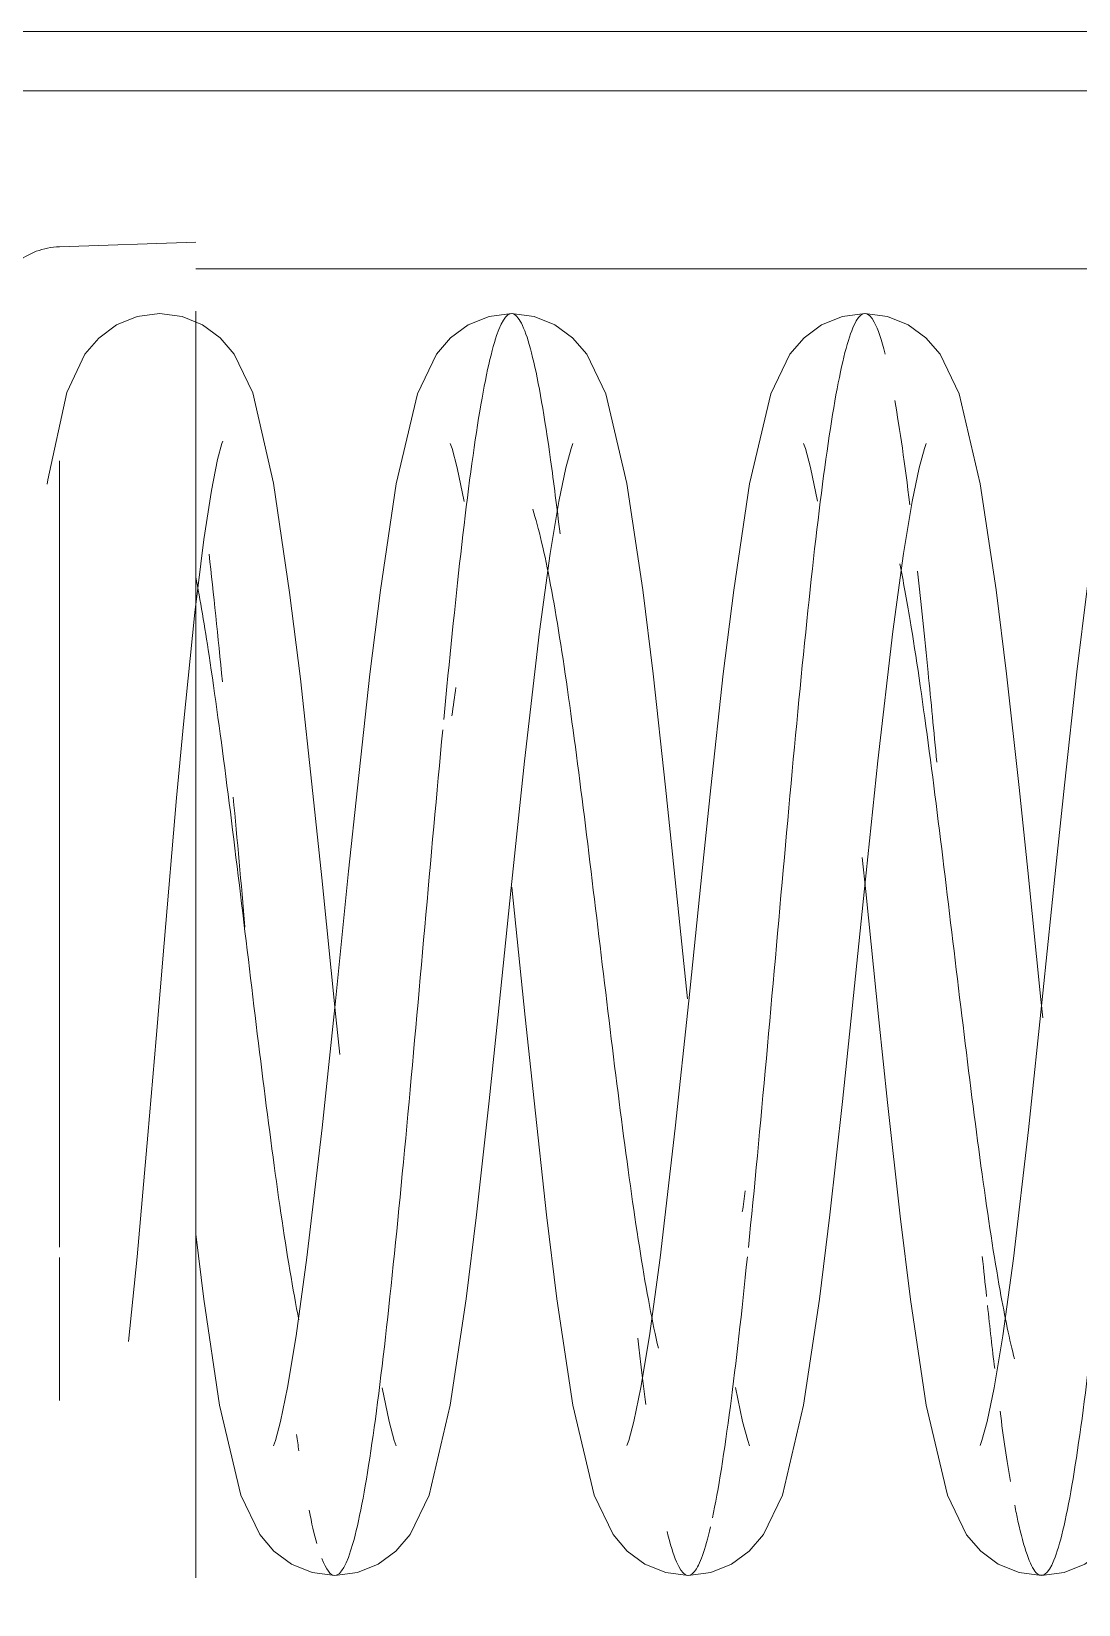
# Model space of a CAD drawing. Extents: x -181672 to 290600, y -29000 to 395522.
# Drawn here: x -4974.9 to -4904.3, y 42475.1 to 42581 of the extents above; entities that cross this region are included whole.
import ezdxf

# ---------------------------------------------------------------- set-up
doc = ezdxf.new("R2010")
doc.units = 0
doc.header["$LTSCALE"] = 10
doc.layers.add('XFM7P20PCW$0$G-IMPT', color=252, linetype='Continuous', lineweight=9)
doc.layers.add('XFM7P20PCW$0$M-EQPM', color=252, linetype='Continuous', lineweight=9)

# ---------------------------------------------------------------- blocks, each defined once
blk = doc.blocks.new('XFM7P20PCW$0$ui_PCW Pump Shockproof Base - PCW防震基座-Renew_dwg_OC500032 UC600021 12___TEÂù_uÂ_Z__ÅK311x186x6t_ipt-1175001-剖面 73')
at = {"layer": 'XFM7P20PCW$0$G-IMPT'}
for p, q in [((132048.37, 25604.5), (132048.37, 25505.99)), ((132048.37, 25604.5), (132048.37, 25505.99)), ((132036.37, 25510.82), (132036.37, 25560)), ((132036.37, 25510.82), (132036.37, 25560)), ((132048.37, 25548.78), (132048.37, 25555.86)), ((132048.37, 25555.86), (132048.37, 25548.78)), ((132048.37, 25548.5), (132048.37, 25541.14)), ((132048.37, 25541.14), (132048.37, 25548.5))]:
    blk.add_line(p, q, dxfattribs=at)
blk = doc.blocks.new('XFM7P20PCW$0$ui_PCW Pump Shockproof Base - PCW防震基座-Renew_dwg_OC500032 CE12___TZ__ÅK²Õ_ó-Âù_uÂ__ª_iam-1175004-剖面 73')
blk.add_blockref('XFM7P20PCW$0$ui_PCW Pump Shockproof Base - PCW防震基座-Renew_dwg_OC500032 UC600021 12___TEÂù_uÂ_Z__ÅK311x186x6t_ipt-1175001-剖面 73', (0, 0))
blk = doc.blocks.new('XFM7P20PCW$0$ui_PCW Pump Shockproof Base - PCW防震基座-Renew_dwg_OC500032 UC600021 12___TEÂù_uÂ_Z__ÅK311x186x6t_ipt-V22-剖面 73')
at = {"layer": 'XFM7P20PCW$0$G-IMPT'}
for p, q in [((132048.37, 25604.5), (132048.37, 25439.5)), ((132048.37, 25439.5), (132048.37, 25604.5)), ((132048.37, 25439.5), (132048.37, 25604.5)), ((132036.37, 25560), (132036.37, 25439.5)), ((132036.37, 25560), (132036.37, 25439.5)), ((132048.37, 25548.78), (132048.37, 25555.86)), ((132048.37, 25555.86), (132048.37, 25548.78)), ((132048.37, 25548.5), (132048.37, 25541.14)), ((132048.37, 25541.14), (132048.37, 25548.5))]:
    blk.add_line(p, q, dxfattribs=at)
blk = doc.blocks.new('XFM7P20PCW$0$ui_PCW Pump Shockproof Base - PCW防震基座-Renew_dwg_OC500033 CE12___TZ__ÅK²Õ_ó-Âù_uÂ__k_iam-V24-剖面 73')
blk.add_blockref('XFM7P20PCW$0$ui_PCW Pump Shockproof Base - PCW防震基座-Renew_dwg_OC500032 UC600021 12___TEÂù_uÂ_Z__ÅK311x186x6t_ipt-V22-剖面 73', (0, 0))
blk = doc.blocks.new('XFM7P20PCW$0$ui_PCW Pump Shockproof Base - PCW防震基座-Renew_dwg_50_____j_uÂ_ 85Dx155H-V88-剖面 73')
at = {"layer": 'XFM7P20PCW$0$G-IMPT', "flags": 128}
for points in [[(132033.37, 25562.43), (132033.17, 25563.95), (132032.6, 25565.34), (132031.72, 25566.52), (132030.62, 25567.46), (132028.04, 25568.67), (132022.17, 25569.96), (132021.87, 25570.01)], [(131964.12, 25564.53), (131969.82, 25563.95), (131978.03, 25563.22), (131984.53, 25562.67), (131990.96, 25562.13), (132000.74, 25561.29), (132005.72, 25560.83), (132013.23, 25560.05), (132018.15, 25559.44), (132021.45, 25558.93), (132023.53, 25558.52), (132024.62, 25558.23), (132024.77, 25558.17)], [(132033.37, 25562.43), (132033.17, 25560.92), (132032.6, 25559.53), (132031.73, 25558.35), (132030.63, 25557.4), (132028.02, 25556.16), (132021.94, 25554.76), (132014.58, 25553.67), (132008.77, 25552.95), (132001.05, 25552.1), (131995.35, 25551.51), (131986, 25550.55), (131983.47, 25550.28)], [(131948.37, 25550.63), (131948.57, 25552.15), (131949.14, 25553.54), (131950.01, 25554.73), (131951.12, 25555.69), (131953.77, 25556.97), (131959.83, 25558.39), (131966.98, 25559.46), (131971.35, 25560)], [(132033.37, 25538.72), (132033.17, 25540.24), (132032.6, 25541.64), (132031.73, 25542.83), (132030.62, 25543.79), (132027.96, 25545.07), (132021.89, 25546.49), (132014.73, 25547.56), (132009.07, 25548.26), (132001.41, 25549.11), (131995.8, 25549.7), (131987.06, 25550.59), (131978.52, 25551.49), (131969.78, 25552.51), (131964.52, 25553.23), (131961.03, 25553.81), (131958.75, 25554.28), (131957.46, 25554.63), (131957.11, 25554.76)], [(131948.37, 25550.63), (131948.57, 25549.11), (131949.14, 25547.71), (131950.01, 25546.52), (131951.12, 25545.56), (131953.77, 25544.28), (131959.84, 25542.86), (131967, 25541.78), (131972.67, 25541.09), (131980.33, 25540.24), (131985.94, 25539.65), (131994.68, 25538.76), (132003.21, 25537.86), (132011.96, 25536.84), (132017.21, 25536.12), (132020.71, 25535.54), (132022.98, 25535.07), (132024.27, 25534.72), (132024.62, 25534.59)], [(131961, 25547.43), (131958.73, 25546.96), (131957.46, 25546.62), (131957.11, 25546.49)], [(132020.71, 25541.91), (132022.98, 25542.38), (132024.27, 25542.73), (132024.62, 25542.86)], [(131948.37, 25526.82), (131948.57, 25528.34), (131949.14, 25529.74), (131950.01, 25530.93), (131951.12, 25531.89), (131953.78, 25533.17), (131959.85, 25534.59), (131967.01, 25535.67), (131972.67, 25536.36), (131980.34, 25537.21), (131985.97, 25537.8), (131994.73, 25538.7)], [(132033.37, 25538.72), (132033.17, 25537.2), (132032.6, 25535.81), (132031.73, 25534.62), (132030.62, 25533.66), (132027.97, 25532.38), (132021.91, 25530.96), (132014.76, 25529.89), (132009.09, 25529.19), (132001.47, 25528.35), (131995.88, 25527.76), (131987.21, 25526.87)], [(132033.37, 25514.92), (132033.17, 25516.44), (132032.6, 25517.84), (132031.73, 25519.02), (132030.62, 25519.99), (132027.96, 25521.27), (132021.89, 25522.69), (132014.74, 25523.76), (132009.09, 25524.46), (132001.42, 25525.31), (131995.82, 25525.89), (131987.08, 25526.79), (131978.5, 25527.7), (131969.76, 25528.72), (131964.51, 25529.44), (131961.03, 25530.01), (131958.75, 25530.48), (131957.46, 25530.83), (131957.12, 25530.96)], [(131948.37, 25526.82), (131948.57, 25525.3), (131949.14, 25523.91), (131950.01, 25522.72), (131951.12, 25521.76), (131953.77, 25520.48), (131959.83, 25519.06), (131966.99, 25517.99), (131972.66, 25517.29), (131980.3, 25516.44), (131985.9, 25515.86), (131994.62, 25514.96), (132003.23, 25514.05), (132011.94, 25513.04), (132017.2, 25512.32), (132020.71, 25511.74), (132022.98, 25511.27), (132024.27, 25510.92), (132024.62, 25510.79)], [(131961.03, 25523.64), (131958.75, 25523.17), (131957.46, 25522.82), (131957.11, 25522.69)], [(132020.72, 25518.11), (132022.99, 25518.59), (132024.28, 25518.93), (132024.62, 25519.06)], [(131948.37, 25503.02), (131948.57, 25504.54), (131949.13, 25505.94), (131950, 25507.12), (131951.11, 25508.09), (131953.78, 25509.37), (131959.83, 25510.79), (131966.95, 25511.86), (131972.58, 25512.55), (131980.22, 25513.4), (131985.8, 25513.98), (131994.43, 25514.87), (131996.72, 25515.11)], [(132033.37, 25514.92), (132033.17, 25513.4), (132032.6, 25512.01), (132031.73, 25510.82), (132030.62, 25509.86), (132027.96, 25508.58), (132021.9, 25507.16), (132014.76, 25506.09), (132009.1, 25505.39), (132001.44, 25504.54), (131995.86, 25503.96), (131987.16, 25503.07), (131985.93, 25502.94)], [(132033.37, 25491.12), (132033.17, 25492.64), (132032.6, 25494.04), (132031.73, 25495.22), (132030.62, 25496.19), (132027.96, 25497.47), (132021.93, 25498.89), (132014.85, 25499.95), (132009.23, 25500.64), (132001.61, 25501.49), (131996.08, 25502.07), (131987.58, 25502.94), (131978.39, 25503.91), (131969.71, 25504.92), (131964.5, 25505.64), (131961.01, 25506.22), (131958.74, 25506.69), (131957.45, 25507.04), (131957.12, 25507.16)], [(131948.37, 25503.02), (131948.57, 25501.5), (131949.14, 25500.11), (131950.01, 25498.92), (131951.11, 25497.96), (131953.77, 25496.68), (131959.82, 25495.26), (131966.95, 25494.19), (131972.6, 25493.5), (131980.24, 25492.65), (131985.8, 25492.07), (131994.44, 25491.18), (132003.28, 25490.25), (132011.96, 25489.24), (132017.19, 25488.52), (132020.7, 25487.94), (132022.97, 25487.47), (132024.27, 25487.12), (132024.62, 25486.99)]]:
    blk.add_lwpolyline(points, dxfattribs=at)
at = {"layer": 'XFM7P20PCW$0$G-IMPT'}
for points, knots in [([(132015.64, 25560), (132014.08, 25559.7), (132009.9, 25559), (132001.78, 25557.89), (131991.75, 25556.68), (131981.64, 25555.47), (131972.47, 25554.26), (131967.59, 25553.45), (131965.59, 25553.05)], [0.06256109, 0.06256109, 0.06256109, 0.06256109, 0.06818182, 0.07575758, 0.08333333, 0.09090909, 0.09848485, 0.10606061, 0.10606061, 0.10606061, 0.10606061]), ([(132018.52, 25535.46), (132020.32, 25535.67), (132025.19, 25536.29), (132031.09, 25537.3), (132034.03, 25538.52), (132032.59, 25539.73), (132026.93, 25540.94), (132017.78, 25542.13), (132010.02, 25542.91), (132006.02, 25543.29)], [0.78713188, 0.78713188, 0.78713188, 0.78713188, 0.79104478, 0.79850746, 0.80597015, 0.81343284, 0.82089552, 0.82835821, 0.83541998, 0.83541998, 0.83541998, 0.83541998]), ([(131959.88, 25529.68), (131960.8, 25529.8), (131962.26, 25529.98), (131963.81, 25530.16), (131964.35, 25530.22)], [0.751515458, 0.751515458, 0.751515458, 0.751515458, 0.753731343, 0.754863842, 0.754863842, 0.754863842, 0.754863842]), ([(131951.64, 25525.33), (131950.09, 25525.69), (131947.93, 25526.45), (131948.47, 25527.42), (131950.47, 25528.04), (131951.34, 25528.25)], [0.72470697, 0.72470697, 0.72470697, 0.72470697, 0.73134328, 0.73880597, 0.7427013, 0.7427013, 0.7427013, 0.7427013]), ([(131969.82, 25522.84), (131966.09, 25523.22), (131959.1, 25524.01), (131954.13, 25524.79), (131952.24, 25525.2)], [0.70934964, 0.70934964, 0.70934964, 0.70934964, 0.71641791, 0.7238806, 0.7238806, 0.7238806, 0.7238806]), ([(132030.63, 25513.56), (132031.6, 25513.8), (132033.51, 25514.45), (132033.59, 25515.51), (132029.34, 25516.72), (132021.19, 25517.93), (132009.98, 25519.14), (131996.82, 25520.35), (131983.06, 25521.56), (131974.42, 25522.37), (131970.45, 25522.77)], [0.65216524, 0.65216524, 0.65216524, 0.65216524, 0.65671642, 0.6641791, 0.67164179, 0.67910448, 0.68656716, 0.69402985, 0.70149254, 0.70895522, 0.70895522, 0.70895522, 0.70895522]), ([(132016.51, 25512.58), (132015.38, 25512.34), (132011.9, 25511.71), (132004.69, 25510.66), (131994.9, 25509.45), (131984.71, 25508.24), (131975.14, 25507.03), (131967.69, 25505.9), (131964.2, 25505.17), (131962.95, 25504.85)], [0.35923881, 0.35923881, 0.35923881, 0.35923881, 0.36363636, 0.37121212, 0.37878788, 0.38636364, 0.39393939, 0.40151515, 0.40759521, 0.40759521, 0.40759521, 0.40759521]), ([(132003.14, 25510.08), (132005.22, 25510.28), (132009.72, 25510.71), (132013.87, 25511.14), (132016.01, 25511.37)], [0.630759197, 0.630759197, 0.630759197, 0.630759197, 0.634328358, 0.638696582, 0.638696582, 0.638696582, 0.638696582]), ([(132032.43, 25490.33), (132033.18, 25490.65), (132033.87, 25491.37), (132031.28, 25492.5), (132024.41, 25493.71), (132014.14, 25494.92), (132001.51, 25496.13), (131987.8, 25497.34), (131974.41, 25498.55), (131962.68, 25499.77), (131953.81, 25500.98), (131948.69, 25502.19), (131947.85, 25503.4), (131950.41, 25504.28), (131952.72, 25504.76), (131953.1, 25504.83)], [0.50899979, 0.50899979, 0.50899979, 0.50899979, 0.51492537, 0.52238806, 0.52985075, 0.53731343, 0.54477612, 0.55223881, 0.55970149, 0.56716418, 0.57462687, 0.58208955, 0.58955224, 0.59701493, 0.59836665, 0.59836665, 0.59836665, 0.59836665])]:
    blk.add_open_spline(points, degree=3, knots=knots, dxfattribs=at)
for points in [[(132008.57, 25558.2), (132011.62, 25558.5), (132014.5, 25558.8), (132017.15, 25559.1)], [(131992.04, 25556.68), (131994.99, 25556.94), (131997.92, 25557.2), (132000.79, 25557.47)], [(131956.76, 25553.05), (131957.12, 25553.1), (131957.49, 25553.15), (131957.86, 25553.21)], [(131950.52, 25551.84), (131951.14, 25552.01), (131951.89, 25552.19), (131952.76, 25552.36)], [(131948.37, 25550.62), (131948.37, 25550.92), (131948.75, 25551.21), (131949.51, 25551.5)], [(132005.33, 25543.36), (132001.08, 25543.76), (131992.06, 25544.57), (131978.42, 25545.78), (131966.04, 25546.99), (131956.18, 25548.2), (131949.83, 25549.41), (131948.37, 25550.22), (131948.37, 25550.62)], [(132006.27, 25542.74), (132006.92, 25542.65), (132007.56, 25542.56), (132008.19, 25542.47)], [(132020.18, 25537.3), (132018.95, 25536.9), (132015.48, 25536.09), (132007.79, 25534.88), (131998.38, 25533.67), (131988.21, 25532.46), (131978.31, 25531.25), (131969.69, 25530.04), (131965.36, 25529.23), (131963.67, 25528.83)], [(131972.86, 25523.18), (131973.32, 25523.11), (131973.8, 25523.04), (131974.28, 25522.98)], [(132020.49, 25511.9), (132023.21, 25512.23), (132025.57, 25512.57), (132027.5, 25512.91)], [(131962.31, 25506.18), (131963.65, 25506.35), (131965.07, 25506.51), (131966.56, 25506.67)], [(131967.16, 25506.73), (131968.04, 25506.83), (131968.93, 25506.92), (131969.85, 25507.02)], [(131954.7, 25505.12), (131956.08, 25505.35), (131957.66, 25505.59), (131959.43, 25505.82)]]:
    blk.add_open_spline(points, degree=3, dxfattribs=at)
blk = doc.blocks.new('XFM7P20PCW$0$ui_PCW Pump Shockproof Base - PCW防震基座-Renew_dwg_UB405025 _uÂ__W_ _ÂÅK 86D-V91-剖面 73')
at = {"layer": 'XFM7P20PCW$0$G-IMPT'}
for p, q in [((131990.87, 25574), (131969.88, 25574)), ((131969.88, 25574), (131990.87, 25574)), ((131990.87, 25574), (131998.66, 25574)), ((131998.66, 25574), (131990.87, 25574)), ((131943.55, 25560), (131943.87, 25569.17)), ((131960.15, 25569.17), (131969.79, 25569.17)), ((131970.48, 25569.17), (131990.87, 25569.17)), ((132023.44, 25569.17), (131990.87, 25569.17)), ((132037.86, 25569.17), (132038.18, 25560)), ((131975.06, 25560), (131948.21, 25560)), ((131948.21, 25560), (131990.87, 25560)), ((131960.46, 25560), (131990.87, 25560)), ((131974.69, 25560), (131960.81, 25560)), ((132029.81, 25560), (131990.87, 25560)), ((132005.68, 25560), (131990.87, 25560)), ((132033.52, 25560), (132006, 25560)), ((132015.67, 25560), (132017.65, 25560)), ((132015.76, 25560), (132017.83, 25560)), ((132029.81, 25560), (132033.52, 25560))]:
    blk.add_line(p, q, dxfattribs=at)
at = {"layer": 'XFM7P20PCW$0$G-IMPT', "flags": 128}
for points in [[(131948.67, 25574), (131948.47, 25573.98), (131948.27, 25573.96), (131948.07, 25573.94), (131947.88, 25573.9), (131947.68, 25573.86), (131947.49, 25573.81), (131947.3, 25573.75), (131947.11, 25573.68), (131946.92, 25573.61), (131946.74, 25573.52), (131946.56, 25573.43), (131946.38, 25573.34), (131946.21, 25573.24), (131946.05, 25573.13), (131945.88, 25573.01), (131945.72, 25572.89), (131945.57, 25572.76), (131945.42, 25572.62), (131945.28, 25572.48), (131945.15, 25572.34), (131945.01, 25572.19), (131944.89, 25572.03), (131944.77, 25571.87), (131944.66, 25571.7), (131944.56, 25571.53), (131944.46, 25571.36), (131944.37, 25571.18), (131944.28, 25571), (131944.21, 25570.81), (131944.14, 25570.62), (131944.08, 25570.43), (131944.03, 25570.24), (131943.98, 25570.05), (131943.94, 25569.85), (131943.91, 25569.65), (131943.89, 25569.45), (131943.88, 25569.25), (131943.87, 25569.17)], [(131949.8, 25574), (131949.48, 25574), (131949.23, 25574), (131949.04, 25574), (131948.92, 25574), (131948.87, 25574)], [(131948.9, 25574), (131949, 25574), (131949.17, 25574), (131949.41, 25574), (131949.71, 25574), (131950.07, 25574), (131950.5, 25574), (131951, 25574)], [(131960.43, 25574), (131961.61, 25574), (131962.83, 25574), (131964.11, 25574), (131965.42, 25574), (131966.78, 25574), (131968.18, 25574), (131969.61, 25574)], [(131969.88, 25574), (131968.56, 25574), (131967.15, 25574), (131965.79, 25574), (131964.46, 25574), (131963.17, 25574), (131961.93, 25574), (131960.74, 25574)], [(131969.88, 25574), (131971.07, 25574), (131972.57, 25574), (131974.1, 25574), (131975.65, 25574), (131977.23, 25574), (131978.83, 25574), (131980.44, 25574), (131982.08, 25574), (131983.73, 25574), (131985.39, 25574), (131987.06, 25574), (131988.74, 25574), (131990.41, 25574), (131990.87, 25574)], [(131990.87, 25574), (131989.19, 25574), (131987.51, 25574), (131985.84, 25574), (131984.18, 25574), (131982.52, 25574), (131980.88, 25574), (131979.26, 25574), (131977.66, 25574), (131976.07, 25574), (131974.51, 25574), (131972.98, 25574), (131971.47, 25574), (131970, 25574)], [(131990.87, 25574), (131992.55, 25574), (131994.22, 25574), (131995.9, 25574), (131997.56, 25574), (131999.21, 25574), (132000.85, 25574), (132002.47, 25574), (132004.08, 25574), (132005.66, 25574), (132007.22, 25574), (132008.76, 25574), (132010.26, 25574), (132011.74, 25574), (132013.18, 25574), (132014.58, 25574), (132015.95, 25574), (132017.28, 25574), (132018.56, 25574), (132019.8, 25574), (132021, 25574)], [(132005.97, 25574), (132004.51, 25574), (132002.91, 25574), (132001.29, 25574), (131999.66, 25574), (131998.01, 25574), (131996.35, 25574), (131994.68, 25574), (131993, 25574), (131991.32, 25574)], [(132021.31, 25574), (132020.13, 25574), (132018.9, 25574), (132017.63, 25574), (132016.31, 25574), (132014.95, 25574), (132013.56, 25574), (132012.13, 25574), (132010.66, 25574), (132009.17, 25574), (132007.64, 25574), (132006.09, 25574)], [(132031.1, 25574), (132031.55, 25574), (132031.94, 25574), (132032.26, 25574), (132032.51, 25574), (132032.69, 25574), (132032.81, 25574), (132032.86, 25574)], [(132032.83, 25574), (132032.73, 25574), (132032.56, 25574), (132032.33, 25574), (132032.03, 25574)], [(132037.86, 25569.17), (132037.85, 25569.37), (132037.83, 25569.57), (132037.81, 25569.77), (132037.77, 25569.97), (132037.73, 25570.16), (132037.68, 25570.36), (132037.62, 25570.55), (132037.56, 25570.74), (132037.48, 25570.92), (132037.4, 25571.11), (132037.31, 25571.28), (132037.22, 25571.46), (132037.12, 25571.63), (132037.01, 25571.8), (132036.89, 25571.96), (132036.77, 25572.12), (132036.64, 25572.28), (132036.51, 25572.42), (132036.37, 25572.57), (132036.22, 25572.71), (132036.07, 25572.84), (132035.92, 25572.96), (132035.76, 25573.08), (132035.59, 25573.19), (132035.42, 25573.3), (132035.25, 25573.4), (132035.07, 25573.49), (132034.89, 25573.57), (132034.7, 25573.65), (132034.52, 25573.72), (132034.33, 25573.78), (132034.13, 25573.84), (132033.94, 25573.88), (132033.74, 25573.92), (132033.55, 25573.95), (132033.35, 25573.98), (132033.15, 25573.99), (132032.95, 25574)]]:
    blk.add_lwpolyline(points, dxfattribs=at)
blk = doc.blocks.new('XFM7P20PCW$0$ui_PCW Pump Shockproof Base - PCW防震基座-Renew_dwg_²Õ_X¹Ï OB801032 JAD-2_uÂ__W_ _ö_ûÁá_N MK1808005SLDASM-V93-剖面 73')
blk.add_blockref('XFM7P20PCW$0$ui_PCW Pump Shockproof Base - PCW防震基座-Renew_dwg_UB405025 _uÂ__W_ _ÂÅK 86D-V91-剖面 73', (0, 0))
blk = doc.blocks.new('XFM7P20PCW$0$ui_PCW Pump Shockproof Base - _D_PCW Pump Shockproof Base_3000Lx1500Wx300H-1175038-剖面 73')
at = {"layer": 'XFM7P20PCW$0$G-IMPT'}
for p, q in [((132048.37, 25604.5), (132048.37, 25439.5)), ((132048.37, 25505.99), (132048.37, 25604.5)), ((132052.37, 25438.5), (132052.37, 25604.5)), ((132052.37, 25604.5), (132052.37, 25541.14)), ((132048.37, 25548.78), (132048.37, 25555.86)), ((132048.37, 25555.86), (132048.37, 25548.78)), ((132048.37, 25548.78), (132048.37, 25555.86)), ((132048.37, 25555.86), (132048.37, 25548.78)), ((132052.37, 25548.78), (132052.37, 25555.86)), ((132052.37, 25555.86), (132052.37, 25548.78)), ((132052.37, 25548.78), (132052.37, 25555.86)), ((132052.37, 25555.86), (132052.37, 25548.78)), ((132048.37, 25548.5), (132048.37, 25541.14)), ((132048.37, 25541.14), (132048.37, 25548.5)), ((132048.37, 25548.5), (132048.37, 25541.14)), ((132048.37, 25541.14), (132048.37, 25548.5)), ((132052.37, 25548.5), (132052.37, 25541.14)), ((132052.37, 25541.14), (132052.37, 25548.5)), ((132052.37, 25548.5), (132052.37, 25541.14)), ((132052.37, 25541.14), (132052.37, 25548.5)), ((132052.37, 25540.65), (132052.37, 25536.35)), ((132052.37, 25535.86), (132052.37, 25517.79)), ((132052.37, 25514.93), (132052.37, 25506))]:
    blk.add_line(p, q, dxfattribs=at)
for name in ['XFM7P20PCW$0$ui_PCW Pump Shockproof Base - PCW防震基座-Renew_dwg_OC500033 CE12___TZ__ÅK²Õ_ó-Âù_uÂ__k_iam-V24-剖面 73', 'XFM7P20PCW$0$ui_PCW Pump Shockproof Base - PCW防震基座-Renew_dwg_OC500032 CE12___TZ__ÅK²Õ_ó-Âù_uÂ__ª_iam-1175004-剖面 73', 'XFM7P20PCW$0$ui_PCW Pump Shockproof Base - PCW防震基座-Renew_dwg_²Õ_X¹Ï OB801032 JAD-2_uÂ__W_ _ö_ûÁá_N MK1808005SLDASM-V93-剖面 73', 'XFM7P20PCW$0$ui_PCW Pump Shockproof Base - PCW防震基座-Renew_dwg_50_____j_uÂ_ 85Dx155H-V88-剖面 73']:
    blk.add_blockref(name, (0, 0))
blk = doc.blocks.new('XFM7P20PCW')
at = {"layer": 'XFM7P20PCW$0$M-EQPM', "rotation": 90}
blk.add_blockref('XFM7P20PCW$0$ui_PCW Pump Shockproof Base - _D_PCW Pump Shockproof Base_3000Lx1500Wx300H-1175038-剖面 73', (20596.18937, -89471.3504), dxfattribs=at)

msp = doc.modelspace()

# ---------------------------------------------------------------- block references
msp.add_blockref('XFM7P20PCW', (0, 0))

doc.saveas('drawing.dxf')
